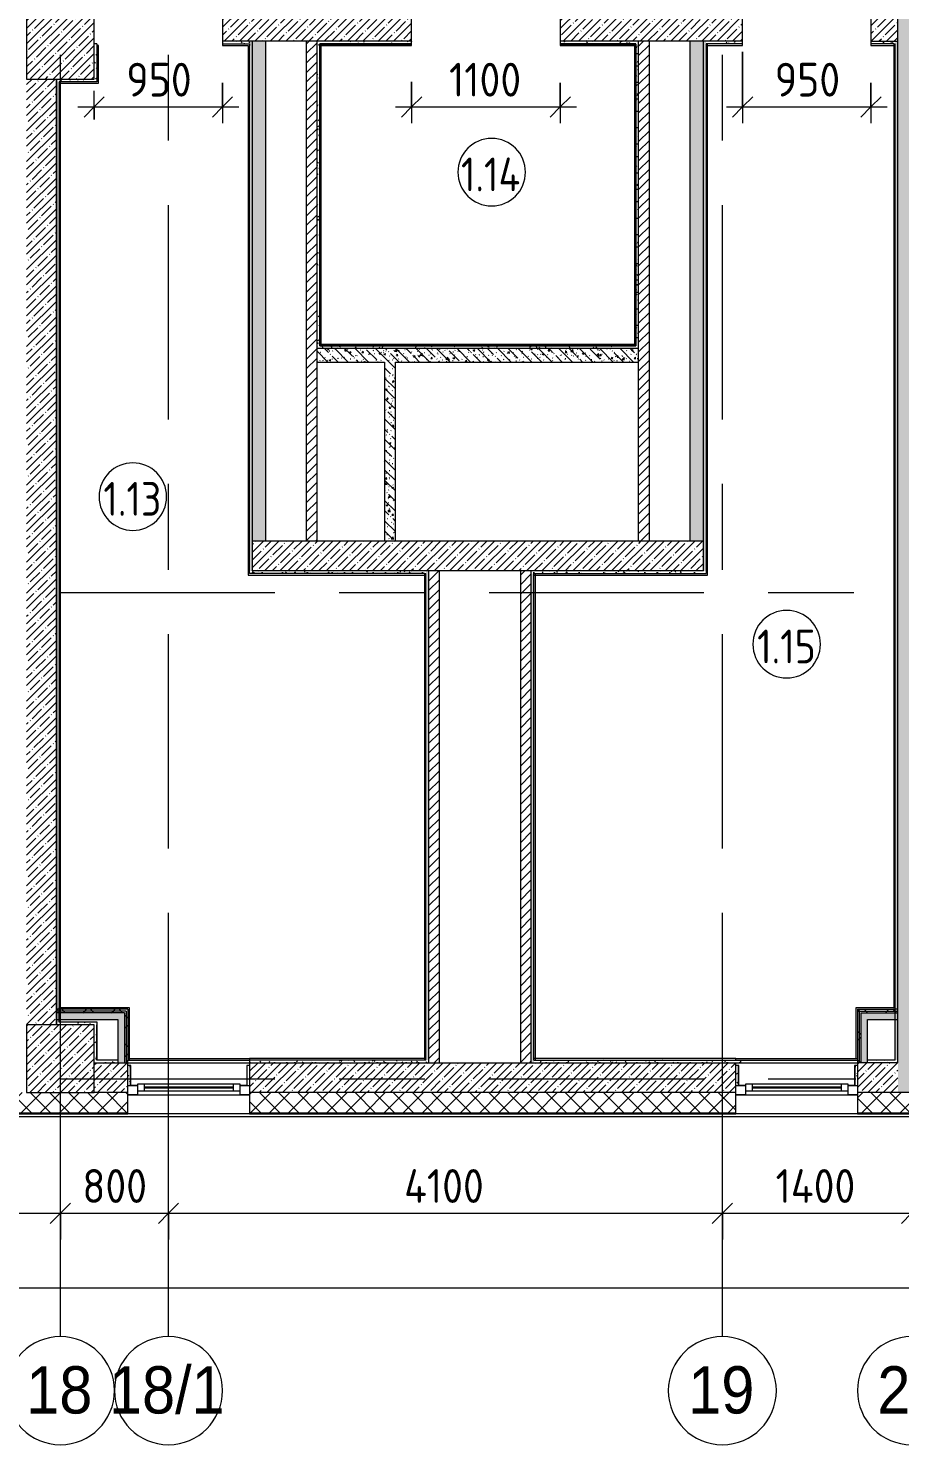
# Model space of a CAD drawing. Header units: millimetres. Extents: x 35848 to 85156, y -2706 to 28205.
# Drawn here: x 65423 to 71872, y -2706 to 7775 of the extents above; entities that cross this region are included whole.
import ezdxf

# ---------------------------------------------------------------- set-up
doc = ezdxf.new("R2010")
doc.units = ezdxf.units.MM
doc.linetypes.add('Осевая', pattern=[3175, 635, -476.25, 1587.5, -476.25])
for name, color, linetype, lineweight in [('A-ANNO-DIMS', 7, 'Continuous', 9), ('A-ANNO-DIMS-100', 7, 'Continuous', 9), ('A-AREA-IDEN', 7, 'Continuous', 9), ('A-GLAZ', 7, 'Continuous', 9), ('A-GLAZ-1', 7, 'Continuous', 13), ('A-WALL', 7, 'Continuous', 9), ('I-WALL', 7, 'Continuous', 9), ('S-COLS', 7, 'Continuous', 9), ('Оси', 7, 'Continuous', 9), ('Оси-1', 7, 'Continuous', 20), ('Оси-2', 7, 'Осевая', 9)]:
    doc.layers.add(name, color=color, linetype=linetype, lineweight=lineweight)
doc.layers.add('A-WALL-1', color=7, linetype='Continuous', lineweight=9, true_color=0x3c3c3c)
doc.layers.add('A-WALL-FNSH-1', color=7, linetype='Continuous', lineweight=9, true_color=0x3c3c3c)
doc.styles.add('Arial', font='arial.ttf', dxfattribs={"width": 0.9, "height": 350})
doc.styles.add('GOST Common_1', font='GOST_Common.ttf', dxfattribs={"width": 0.9, "height": 250})
doc.styles.add('ISOCPEUR', font='isocpeur.ttf', dxfattribs={"width": 0.9, "height": 250})
doc.dimstyles.new('ISO-2_5_0_9К_БОЛЬШОЙ', dxfattribs={"dimscale": 304.8, "dimtxt": 248.995294, "dimasz": 0.492126, "dimexe": 0.393701, "dimexo": 0.984252, "dimgap": 0, "dimtad": 1, "dimdec": 0, "dimrnd": 10, "dimzin": 0, "dimdsep": 46, "dimtxsty": 'ISOCPEUR', "dimblk1": 'OBLIQUE', "dimblk2": 'OBLIQUE', "dimsah": 1, "dimcen": 0.09, "dimdle": 0.393701, "dimazin": 0, "dimtfac": 1, "dimtdec": 4, "dimtix": 1, "dimtmove": 0, "dimatfit": 3, "dimfxl": 1, "dimtvp": 1, "dimtolj": 1, "dimtzin": 0, "dimarcsym": 2})
pattern_1 = [(45, (0, 0), (-57.02463, 57.02463), []), (45, (57.025, 0), (-57.02463, 57.02463), [100.806, -20.161, 3.353, -16.808])]
pattern_2 = [(45, (0, 0), (-35.35534, 35.35534), [])]
pattern_3 = [(135, (0, 0), (-75.43415, -75.43415), [106.68, -17.78, 3.556, -17.78]), (135, (0, 75.39), (-75.43415, -75.43415), []), (50, (0, 0), (127.52922, -11.15758), [13.335, -146.685]), (355, (0, 0), (-24.66966, 133.74002), [10.668, -117.348]), (100.451, (10.63, -0.93), (102.85973, 122.58178), [11.333, -124.663]), (46.184, (0, 35.56), (189.75516, -29.43036), [20.002, -220.027]), (96.636, (15.81, 33.1), (166.1822, 173.1996), [17, -186.995]), (351.184, (0, 35.56), (166.18393, 173.1976), [16.002, -176.022]), (21, (17.78, 26.67), (106.13027, -71.58603), [13.335, -146.685]), (326, (17.78, 26.67), (43.26188, 128.93175), [10.668, -117.348]), (71.451, (26.62, 20.7), (149.39198, 57.34505), [11.333, -124.663]), (37.5, (0, 0), (2.162228, 59.188357), [3.353, -112.573, 3.353, -115.773, -117.793]), (37.5, (0, 0), (2.162228, 59.188357), [-235.052, 3.353, -114.44]), (7.5, (0, 0), (46.77386, 70.12615), [3.353, -64.567, 3.353, -109.906, -44.894]), (7.5, (0, 0), (46.77386, 70.12615), [-181.178, 3.353, -41.542]), (327.5, (-39.65, 0), (94.91367, -4.010093), [3.353, -41.097, 3.353, -135.331, -184.023]), (327.5, (-39.65, 0), (94.91367, -4.010093), [-183.134, 3.353, -180.67]), (317.5, (-57.43, 0), (103.69057, 17.79882), [3.353, -54.432, 3.353, -88.748, -130.683]), (317.5, (-57.43, 0), (103.69057, 17.79882), [-149.885, 3.353, -127.33])]
pattern_4 = [(0, (0, 0), (121.92, 30.48), [10.058, -81.382, 10.058, -81.382, -487.68]), (0, (0, 0), (121.92, 30.48), [-182.88, 10.058, -172.822, 10.058, -81.382, -213.36]), (0, (0, 0), (121.92, 30.48), [-457.2, 10.058, -50.902, 10.058, -142.342]), (120, (45.72, 15.24), (-87.356454, 90.345817), [10.058, -81.382, 10.058, -81.382, -487.68]), (120, (45.72, 15.24), (-87.356454, 90.345817), [-182.88, 10.058, -172.822, 10.058, -81.382, -213.36]), (120, (45.72, 15.24), (-87.356454, 90.345817), [-457.2, 10.058, -50.902, 10.058, -142.342]), (240, (60.96, 76.2), (-34.563546, -120.825817), [10.058, -81.382, 10.058, -81.382, -487.68]), (240, (60.96, 76.2), (-34.563546, -120.825817), [-182.88, 10.058, -172.822, 10.058, -81.382, -213.36]), (240, (60.96, 76.2), (-34.563546, -120.825817), [-457.2, 10.058, -50.902, 10.058, -142.342])]
pattern_5 = [(45, (0, 0), (-106.06602, 106.06602), []), (135, (0, 0), (-106.06602, -106.06602), [])]

# ---------------------------------------------------------------- blocks, each defined once
blk = doc.blocks.new('BSC_Колонна _Прямоугольная - 500х500-V10-План заполнения и маркировки дверных проемов 1 этажа в осях 12-23')
at = {"layer": 'S-COLS'}
h = blk.add_hatch(dxfattribs=at)
h.set_pattern_fill('FP_12', color=256, style=0, pattern_type=2)
h.set_pattern_definition([(45, (-65660, -150), (-57.02463, 57.02463), []), (45, (-65602.975, -150), (-57.02463, 57.02463), [100.806, -20.161, 3.353, -16.808])])
h.paths.add_polyline_path([(-250, -250), (250, -250), (250, 250), (-250, 250)])
for p, q in [((250, 250), (-250, 250)), ((-250, 250), (-250, -250)), ((250, -250), (250, 250)), ((-250, -250), (250, -250))]:
    blk.add_line(p, q, dxfattribs=at)
blk = doc.blocks.new('BSC_Колонна _Прямоугольная - 500х500-V13-План заполнения и маркировки дверных проемов 1 этажа в осях 12-23')
at = {"layer": 'S-COLS'}
h = blk.add_hatch(dxfattribs=at)
h.set_pattern_fill('FP_15', color=256, style=0, pattern_type=2)
h.set_pattern_definition([(45, (-65660, -7650), (-57.02463, 57.02463), []), (45, (-65602.975, -7650), (-57.02463, 57.02463), [100.806, -20.161, 3.353, -16.808])])
h.paths.add_polyline_path([(-250, -250), (250, -250), (250, 250), (-250, 250)])
for p, q in [((250, 250), (-250, 250)), ((-250, 250), (-250, -250)), ((250, -250), (250, 250)), ((-250, -250), (250, -250))]:
    blk.add_line(p, q, dxfattribs=at)
blk = doc.blocks.new('120_Окно_СКБ_1Ст - 120_Окно_СКБ_1Ст 900х2500_h_-20664874-План заполнения и маркировки дверных проемов 1 этажа в осях 12-23')
at = {"layer": 'A-GLAZ'}
for p, q in [((450, -57), (-450, -57)), ((-430, -127), (-380, -127)), ((-330, -107), (330, -107)), ((330, -117), (-330, -117)), ((380, -127), (430, -127))]:
    blk.add_line(p, q, dxfattribs=at)
at = {"layer": 'A-GLAZ-1'}
for p, q in [((-450, -127), (-450, -57)), ((-450, -57), (-380, -57)), ((-380, -57), (-380, -127)), ((380, -87), (-380, -87)), ((-380, -87), (-380, -137)), ((-330, -137), (-330, -87)), ((330, -137), (330, -87)), ((380, -127), (380, -57)), ((380, -57), (450, -57)), ((380, -137), (380, -87)), ((450, -57), (450, -127)), ((-380, -127), (-450, -127)), ((-380, -137), (380, -137)), ((450, -127), (380, -127))]:
    blk.add_line(p, q, dxfattribs=at)
blk = doc.blocks.new('Ось сетки - D8-29747960-План заполнения и маркировки дверных проемов 1 этажа в осях 12-23')
at = {"layer": 'Оси-1'}
for start, end in [(360, 180), (180, 360)]:
    blk.add_arc((0, 0), 4, start, end, dxfattribs=at)
blk = doc.blocks.new('DIMBLOCK10-План заполнения и маркировки дверных проемов 1 этажа в осях 12-23')
at = {"layer": 'A-ANNO-DIMS-100'}
for p, q in [((61160, -1188), (61160, -874)), ((65660, -1188), (65660, -874)), ((61160, -994), (65660, -994)), ((61160, -994), (61160, -1188)), ((65660, -994), (65660, -1188))]:
    blk.add_line(p, q, dxfattribs=at)
at = {"layer": 'A-ANNO-DIMS-100', "lineweight": 20}
for p, q in [((61160, -994), (61235, -919)), ((65660, -994), (65735, -919)), ((61160, -994), (61085, -1069)), ((65660, -994), (65585, -1069))]:
    blk.add_line(p, q, dxfattribs=at)
at = {"layer": 'A-ANNO-DIMS-100', "color": 0, "insert": (63082, -667), "char_height": 250, "width": 787.21, "attachment_point": 1, "line_spacing_factor": 1.149209, "style": 'ISOCPEUR'}
blk.add_mtext('4500', dxfattribs=at)
blk = doc.blocks.new('_Oblique')
at = {"color": 0, "linetype": 'ByBlock', "lineweight": -2}
blk.add_line((-0.5, -0.5), (0.5, 0.5), dxfattribs=at)
blk = doc.blocks.new('DIMBLOCK11-План заполнения и маркировки дверных проемов 1 этажа в осях 12-23')
at = {"layer": 'A-ANNO-DIMS-100'}
for p, q in [((65660, -1188), (65660, -874)), ((66460, -1188), (66460, -874)), ((65660, -994), (66460, -994)), ((65660, -994), (65660, -1188)), ((66460, -994), (66460, -1188))]:
    blk.add_line(p, q, dxfattribs=at)
at = {"layer": 'A-ANNO-DIMS-100', "lineweight": 20}
for p, q in [((65660, -994), (65735, -919)), ((66460, -994), (66535, -919)), ((65660, -994), (65585, -1069)), ((66460, -994), (66385, -1069))]:
    blk.add_line(p, q, dxfattribs=at)
at = {"layer": 'A-ANNO-DIMS-100', "color": 0, "insert": (65823, -667), "char_height": 250, "width": 568.86, "attachment_point": 1, "line_spacing_factor": 1.149209, "style": 'ISOCPEUR'}
blk.add_mtext('800', dxfattribs=at)
blk = doc.blocks.new('DIMBLOCK12-План заполнения и маркировки дверных проемов 1 этажа в осях 12-23')
at = {"layer": 'A-ANNO-DIMS-100'}
for p, q in [((66460, -1188), (66460, -874)), ((70560, -1188), (70560, -874)), ((66460, -994), (70560, -994)), ((66460, -994), (66460, -1188)), ((70560, -994), (70560, -1188))]:
    blk.add_line(p, q, dxfattribs=at)
at = {"layer": 'A-ANNO-DIMS-100', "lineweight": 20}
for p, q in [((66460, -994), (66535, -919)), ((70560, -994), (70635, -919)), ((66460, -994), (66385, -1069)), ((70560, -994), (70485, -1069))]:
    blk.add_line(p, q, dxfattribs=at)
at = {"layer": 'A-ANNO-DIMS-100', "color": 0, "insert": (68204, -667), "char_height": 250, "width": 735.49, "attachment_point": 1, "line_spacing_factor": 1.149209, "style": 'ISOCPEUR'}
blk.add_mtext('4100', dxfattribs=at)
blk = doc.blocks.new('DIMBLOCK13-План заполнения и маркировки дверных проемов 1 этажа в осях 12-23')
at = {"layer": 'A-ANNO-DIMS-100'}
for p, q in [((70560, -1188), (70560, -874)), ((71960, -1188), (71960, -874)), ((70560, -994), (71960, -994)), ((70560, -994), (70560, -1188)), ((71960, -994), (71960, -1188))]:
    blk.add_line(p, q, dxfattribs=at)
at = {"layer": 'A-ANNO-DIMS-100', "lineweight": 20}
for p, q in [((70560, -994), (70635, -919)), ((71960, -994), (72035, -919)), ((70560, -994), (70485, -1069)), ((71960, -994), (71885, -1069))]:
    blk.add_line(p, q, dxfattribs=at)
at = {"layer": 'A-ANNO-DIMS-100', "color": 0, "insert": (70954, -667), "char_height": 250, "width": 735.49, "attachment_point": 1, "line_spacing_factor": 1.149209, "style": 'ISOCPEUR'}
blk.add_mtext('1400', dxfattribs=at)
blk = doc.blocks.new('DIMBLOCK51-План заполнения и маркировки дверных проемов 1 этажа в осях 12-23')
at = {"layer": 'A-ANNO-DIMS-100'}
for p, q in [((66860, 7372), (66860, 7073)), ((66860, 7193), (66860, 7372)), ((65910, 7100), (65910, 7313)), ((65790, 7193), (66980, 7193)), ((65910, 7193), (65910, 7100))]:
    blk.add_line(p, q, dxfattribs=at)
at = {"layer": 'A-ANNO-DIMS-100', "lineweight": 20}
for p, q in [((65910, 7193), (65985, 7268)), ((66860, 7193), (66935, 7268)), ((65910, 7193), (65835, 7118)), ((66860, 7193), (66785, 7118))]:
    blk.add_line(p, q, dxfattribs=at)
at = {"layer": 'A-ANNO-DIMS-100', "color": 0, "insert": (66148, 7520), "char_height": 250, "width": 568.86, "attachment_point": 1, "line_spacing_factor": 1.149209, "style": 'ISOCPEUR'}
blk.add_mtext('950', dxfattribs=at)
blk = doc.blocks.new('DIMBLOCK52-План заполнения и маркировки дверных проемов 1 этажа в осях 12-23')
at = {"layer": 'A-ANNO-DIMS-100'}
for p, q in [((70710, 7600), (70710, 7073)), ((70710, 7193), (70710, 7600)), ((71660, 7372), (71660, 7073)), ((71660, 7193), (71660, 7372)), ((70590, 7193), (71780, 7193))]:
    blk.add_line(p, q, dxfattribs=at)
at = {"layer": 'A-ANNO-DIMS-100', "lineweight": 20}
for p, q in [((70710, 7193), (70785, 7268)), ((71660, 7193), (71735, 7268)), ((70710, 7193), (70635, 7118)), ((71660, 7193), (71585, 7118))]:
    blk.add_line(p, q, dxfattribs=at)
at = {"layer": 'A-ANNO-DIMS-100', "color": 0, "insert": (70948, 7520), "char_height": 250, "width": 568.86, "attachment_point": 1, "line_spacing_factor": 1.149209, "style": 'ISOCPEUR'}
blk.add_mtext('950', dxfattribs=at)
blk = doc.blocks.new('DIMBLOCK53-План заполнения и маркировки дверных проемов 1 этажа в осях 12-23')
at = {"layer": 'A-ANNO-DIMS-100'}
for p, q in [((68260, 7380), (68260, 7073)), ((68260, 7193), (68260, 7380)), ((69360, 7372), (69360, 7073)), ((69360, 7193), (69360, 7372)), ((68140, 7193), (69480, 7193))]:
    blk.add_line(p, q, dxfattribs=at)
at = {"layer": 'A-ANNO-DIMS-100', "lineweight": 20}
for p, q in [((68260, 7193), (68335, 7268)), ((69360, 7193), (69435, 7268)), ((68260, 7193), (68185, 7118)), ((69360, 7193), (69285, 7118))]:
    blk.add_line(p, q, dxfattribs=at)
at = {"layer": 'A-ANNO-DIMS-100', "color": 0, "insert": (68537, 7520), "char_height": 250, "width": 655.05, "attachment_point": 1, "line_spacing_factor": 1.149209, "style": 'ISOCPEUR'}
blk.add_mtext('1100', dxfattribs=at)
blk = doc.blocks.new('DIMBLOCK64-План заполнения и маркировки дверных проемов 1 этажа в осях 12-23')
at = {"layer": 'A-ANNO-DIMS-100'}
for p, q in [((38760, -1740), (38760, -1426)), ((84560, -1740), (84560, -1426)), ((38640, -1546), (84680, -1546)), ((38760, -1546), (38760, -1740)), ((84560, -1546), (84560, -1740))]:
    blk.add_line(p, q, dxfattribs=at)
at = {"layer": 'A-ANNO-DIMS-100', "lineweight": 20}
for p, q in [((38760, -1546), (38685, -1621)), ((38760, -1546), (38835, -1471)), ((84560, -1546), (84485, -1621)), ((84560, -1546), (84635, -1471))]:
    blk.add_line(p, q, dxfattribs=at)
at = {"layer": 'A-ANNO-DIMS-100', "color": 0, "insert": (61253, -1219), "char_height": 250, "width": 976.83, "attachment_point": 1, "line_spacing_factor": 1.149209, "style": 'ISOCPEUR'}
blk.add_mtext('45800', dxfattribs=at)
blk = doc.blocks.new('Марка_Помещения - Номер-25198446-План заполнения и маркировки дверных проемов 1 этажа в осях 12-23')
at = {"layer": 'A-AREA-IDEN'}
for start, end in [(360, 180), (180, 360)]:
    blk.add_arc((0, 0), 2.5, start, end, dxfattribs=at)

msp = doc.modelspace()

# ---------------------------------------------------------------- hatches: boundary and pattern name
at = {"layer": 'A-WALL'}
h = msp.add_hatch(dxfattribs=at)
h.set_pattern_fill('FP_17', color=256, style=0, pattern_type=2)
h.set_pattern_definition([(45, (0, 0), (-70.71068, 70.71068), []), (135, (0, 0), (-70.71068, -70.71068), [])])
h.paths.add_polyline_path([(59260, -250), (60010, -250), (60010, -100), (59260, -100)])
h.paths.add_polyline_path([(75700, -250), (75700, -100), (73980, -100), (73980, -250), (75397.4, -250)])
h.paths.add_polyline_path([(60910, -250), (61610, -250), (61610, -100), (60910, -100)])
h.paths.add_polyline_path([(56910, -250), (57160, -250), (57160, -100), (56410, -100), (56410, -250)])
h.paths.add_polyline_path([(64260, -250), (64260, -100), (63710, -100), (63710, -250)])
h.paths.add_polyline_path([(72280, -250), (72280, -100), (71560, -100), (71560, -250), (71766.2, -250)])
h.paths.add_polyline_path([(65410, -250), (66160, -250), (66160, -100), (65160, -100), (65160, -250)])
h.paths.add_polyline_path([(70313.8, -250), (70660, -250), (70660, -100), (67060, -100), (67060, -250), (67408.9, -250)])
h.paths.add_polyline_path([(48160, -250), (48160, -100), (47410, -100), (47410, -250), (47910, -250)])
h.paths.add_polyline_path([(49771.5, -250), (49771.5, -100), (49060, -100), (49060, -250)])
h.paths.add_polyline_path([(51871.5, -250), (53310, -250), (53310, -100), (51871.5, -100)])
h.paths.add_polyline_path([(44169.6, -250), (44310, -250), (44310, -100), (42737.5, -100), (42737.5, -250), (43443.4, -250)])
h.paths.add_polyline_path([(40637.5, -250), (40637.5, -100), (39940, -100), (39940, -250)])
h.paths.add_polyline_path([(39040, -250), (39040, -100), (38672.7, -100), (38672.7, -250)])
at = {"layer": 'I-WALL'}
h = msp.add_hatch(dxfattribs=at)
h.set_pattern_fill('FP_1', color=256, style=0, pattern_type=2)
h.set_pattern_definition(pattern_1)
h.paths.add_polyline_path([(71860, 7680), (71860, 7900), (71660, 7900), (71660, 7680)])
h.paths.add_polyline_path([(70320, 7680), (70710, 7680), (70710, 7900), (69360, 7900), (69360, 7680), (70313.8, 7680)])
h.paths.add_polyline_path([(67080, 7680), (68260, 7680), (68260, 7900), (66860, 7900), (66860, 7680)])
h = msp.add_hatch(dxfattribs=at)
h.set_pattern_fill('FP_1', color=256, style=0, pattern_type=2)
h.set_pattern_definition(pattern_1)
h.paths.add_polyline_path([(71860, -100), (72080, -100), (72080, 7900), (71860, 7900), (71860, 120)])
h = msp.add_hatch(dxfattribs=at)
h.set_pattern_fill('FP_58', color=256, style=0, pattern_type=2)
h.set_pattern_definition(pattern_4)
h.paths.add_polyline_path([(65910, 7380), (65930, 7380), (65930, 7660), (65910, 7660), (65910, 7400)])
h = msp.add_hatch(dxfattribs=at)
h.set_pattern_fill('FP_58', color=256, style=0, pattern_type=2)
h.set_pattern_definition(pattern_4)
h.paths.add_polyline_path([(66860, 7660), (67060, 7660), (67060, 7680), (66860, 7680)])
h = msp.add_hatch(dxfattribs=at)
h.set_pattern_fill('FP_58', color=256, style=0, pattern_type=2)
h.set_pattern_definition(pattern_4)
h.paths.add_polyline_path([(67080, 3760), (67080, 7680), (67060, 7680), (67060, 3760)])
h = msp.add_hatch(dxfattribs=at)
h.set_pattern_fill('FP_22', color=256, style=0, pattern_type=2)
h.set_pattern_definition(pattern_3)
h.paths.add_polyline_path([(67080, 3980), (67180, 3980), (67180, 7680), (67080, 7680), (67080, 5854.4)])
h = msp.add_hatch(dxfattribs=at)
h.set_pattern_fill('FP_38', color=256, style=0, pattern_type=2)
h.set_pattern_definition(pattern_2)
h.paths.add_polyline_path([(67480, 3980), (67560, 3980), (67560, 7680), (67480, 7680), (67480, 5854.4)])
h = msp.add_hatch(dxfattribs=at)
h.set_pattern_fill('FP_58', color=256, style=0, pattern_type=2)
h.set_pattern_definition(pattern_4)
h.paths.add_polyline_path([(67560, 5425), (67580, 5426), (67580, 7680), (67560, 7680), (67560, 5854.4)])
h = msp.add_hatch(dxfattribs=at)
h.set_pattern_fill('FP_58', color=256, style=0, pattern_type=2)
h.set_pattern_definition(pattern_4)
h.paths.add_polyline_path([(69920, 7660), (69940, 7660), (69940, 7680), (69360, 7680), (69360, 7660), (69909, 7660)])
h.paths.add_polyline_path([(67593, 7660), (68260, 7660), (68260, 7680), (67580, 7680), (67580, 7660), (67591, 7660)])
h = msp.add_hatch(dxfattribs=at)
h.set_pattern_fill('FP_58', color=256, style=0, pattern_type=2)
h.set_pattern_definition(pattern_4)
h.paths.add_polyline_path([(69940, 5405), (69940, 7660), (69920, 7659), (69920, 5405)])
h = msp.add_hatch(dxfattribs=at)
h.set_pattern_fill('FP_38', color=256, style=0, pattern_type=2)
h.set_pattern_definition(pattern_2)
h.paths.add_polyline_path([(70020, 3980), (70020, 7680), (69940, 7680), (69940, 3980)])
h = msp.add_hatch(dxfattribs=at)
h.set_pattern_fill('FP_22', color=256, style=0, pattern_type=2)
h.set_pattern_definition(pattern_3)
h.paths.add_polyline_path([(70320, 3980), (70420, 3980), (70420, 7680), (70320, 7680), (70320, 5854.4)])
h = msp.add_hatch(dxfattribs=at)
h.set_pattern_fill('FP_58', color=256, style=0, pattern_type=2)
h.set_pattern_definition(pattern_4)
h.paths.add_polyline_path([(70440, 3760), (70440, 7680), (70420, 7680), (70420, 3760)])
h = msp.add_hatch(dxfattribs=at)
h.set_pattern_fill('FP_58', color=256, style=0, pattern_type=2)
h.set_pattern_definition(pattern_4)
h.paths.add_polyline_path([(70440, 7660), (70710, 7660), (70710, 7680), (70440, 7680)])
h.paths.add_polyline_path([(71840, 7660), (71840, 7680), (71660, 7680), (71660, 7660), (71829, 7660)])
h = msp.add_hatch(dxfattribs=at)
h.set_pattern_fill('FP_58', color=256, style=0, pattern_type=2)
h.set_pattern_definition(pattern_4)
h.paths.add_polyline_path([(71860, 140), (71860, 7680), (71840, 7680), (71840, 140)])
h = msp.add_hatch(dxfattribs=at)
h.set_pattern_fill('FP_1', color=256, style=0, pattern_type=2)
h.set_pattern_definition(pattern_1)
h.paths.add_polyline_path([(65410, 400), (65630, 400), (65630, 7400), (65410, 7400), (65410, 441.3)])
h = msp.add_hatch(dxfattribs=at)
h.set_pattern_fill('FP_58', color=256, style=0, pattern_type=2)
h.set_pattern_definition(pattern_4)
h.paths.add_polyline_path([(65630, 7380), (65910, 7380), (65910, 7400), (65630, 7400)])
h = msp.add_hatch(dxfattribs=at)
h.set_pattern_fill('FP_58', color=256, style=0, pattern_type=2)
h.set_pattern_definition(pattern_4)
h.paths.add_polyline_path([(65650, 420), (65650, 7380), (65630, 7380), (65630, 420)])
h = msp.add_hatch(dxfattribs=at)
h.set_pattern_fill('FP_58', color=256, style=0, pattern_type=2)
h.set_pattern_definition(pattern_4)
h.paths.add_polyline_path([(67560, 5405), (69920, 5405), (69919, 5425), (67560, 5425)])
h = msp.add_hatch(dxfattribs=at)
h.set_pattern_fill('FP_22', color=256, style=0, pattern_type=2)
h.set_pattern_definition(pattern_3)
h.paths.add_polyline_path([(68861.3, 5305), (69940, 5305), (69940, 5405), (67560, 5405), (67560, 5305), (68140, 5305)])
h = msp.add_hatch(dxfattribs=at)
h.set_pattern_fill('FP_22', color=256, style=0, pattern_type=2)
h.set_pattern_definition(pattern_3)
h.paths.add_polyline_path([(68140, 3980), (68140, 5305), (68060, 5305), (68060, 3980)])
h = msp.add_hatch(dxfattribs=at)
h.set_pattern_fill('FP_1', color=256, style=0, pattern_type=2)
h.set_pattern_definition(pattern_1)
h.paths.add_polyline_path([(69145, 3760), (70420, 3760), (70420, 3980), (67080, 3980), (67080, 3760), (69065, 3760)])
h = msp.add_hatch(dxfattribs=at)
h.set_pattern_fill('FP_58', color=256, style=0, pattern_type=2)
h.set_pattern_definition(pattern_4)
h.paths.add_polyline_path([(67060, 3740), (68365, 3740), (68365, 3760), (67060, 3760)])
h = msp.add_hatch(dxfattribs=at)
h.set_pattern_fill('FP_58', color=256, style=0, pattern_type=2)
h.set_pattern_definition(pattern_4)
h.paths.add_polyline_path([(68365, 140), (68385, 140), (68385, 3760), (68365, 3760), (68365, 151)])
h = msp.add_hatch(dxfattribs=at)
h.set_pattern_fill('FP_38', color=256, style=0, pattern_type=2)
h.set_pattern_definition(pattern_2)
h.paths.add_polyline_path([(68385, 120), (68465, 120), (68465, 3760), (68385, 3760), (68385, 3689.2)])
h = msp.add_hatch(dxfattribs=at)
h.set_pattern_fill('FP_38', color=256, style=0, pattern_type=2)
h.set_pattern_definition(pattern_2)
h.paths.add_polyline_path([(69065, 120), (69145, 120), (69145, 3760), (69065, 3760), (69065, 3689.2)])
h = msp.add_hatch(dxfattribs=at)
h.set_pattern_fill('FP_58', color=256, style=0, pattern_type=2)
h.set_pattern_definition(pattern_4)
h.paths.add_polyline_path([(69145, 3740), (70440, 3740), (70440, 3760), (69145, 3760)])
h = msp.add_hatch(dxfattribs=at)
h.set_pattern_fill('FP_58', color=256, style=0, pattern_type=2)
h.set_pattern_definition(pattern_4)
h.paths.add_polyline_path([(69165, 120), (69165, 3740), (69145, 3740), (69145, 120)])
h = msp.add_hatch(dxfattribs=at)
h.set_pattern_fill('FP_59', color=256, style=0, pattern_type=2)
h.set_pattern_definition(pattern_5)
h.paths.add_polyline_path([(66160, 503), (66160, 515.5), (65630, 515.5), (65630, 503), (66147.5, 503)])
h = msp.add_hatch(dxfattribs=at)
h.set_pattern_fill('FP_59', color=256, style=0, pattern_type=2)
h.set_pattern_definition(pattern_5)
h.paths.add_polyline_path([(66147.5, 490.5), (66147.5, 503), (65630, 503), (65630, 490.5), (66135, 490.5)])
for points in [[(66135, 440.5), (66135, 490.5), (65630, 490.5), (65630, 440.5), (66085, 440.5)], [(66135, 120), (66135, 440.5), (66085, 440.5), (66085, 120)], [(71635, 440.5), (71860, 440.5), (71860, 490.5), (71585, 490.5), (71585, 440.5)], [(71635, 120), (71635, 440.5), (71585, 440.5), (71585, 120)]]:
    msp.add_hatch(color=256, dxfattribs=at).paths.add_polyline_path(points)
h = msp.add_hatch(dxfattribs=at)
h.set_pattern_fill('FP_58', color=256, style=0, pattern_type=2)
h.set_pattern_definition(pattern_4)
h.paths.add_polyline_path([(65930, 400), (65930, 420), (65630, 420), (65630, 400), (65910, 400)])
h = msp.add_hatch(dxfattribs=at)
h.set_pattern_fill('FP_59', color=256, style=0, pattern_type=2)
h.set_pattern_definition(pattern_5)
h.paths.add_polyline_path([(66135, 120), (66147.5, 120), (66147.5, 490.5), (66135, 490.5), (66135, 440.5)])
h = msp.add_hatch(dxfattribs=at)
h.set_pattern_fill('FP_59', color=256, style=0, pattern_type=2)
h.set_pattern_definition(pattern_5)
h.paths.add_polyline_path([(66147.5, 120), (66160, 120), (66160, 503), (66147.5, 503), (66147.5, 440.5)])
h = msp.add_hatch(dxfattribs=at)
h.set_pattern_fill('FP_59', color=256, style=0, pattern_type=2)
h.set_pattern_definition(pattern_5)
h.paths.add_polyline_path([(71860, 503), (71860, 515.5), (71560, 515.5), (71560, 503), (71766.2, 503)])
h = msp.add_hatch(dxfattribs=at)
h.set_pattern_fill('FP_59', color=256, style=0, pattern_type=2)
h.set_pattern_definition(pattern_5)
h.paths.add_polyline_path([(71572.5, 120), (71572.5, 503), (71560, 503), (71560, 120)])
h = msp.add_hatch(dxfattribs=at)
h.set_pattern_fill('FP_59', color=256, style=0, pattern_type=2)
h.set_pattern_definition(pattern_5)
h.paths.add_polyline_path([(71572.5, 490.5), (71860, 490.5), (71860, 503), (71572.5, 503)])
h = msp.add_hatch(dxfattribs=at)
h.set_pattern_fill('FP_59', color=256, style=0, pattern_type=2)
h.set_pattern_definition(pattern_5)
h.paths.add_polyline_path([(71572.5, 120), (71585, 120), (71585, 490.5), (71572.5, 490.5), (71572.5, 440.5)])
h = msp.add_hatch(dxfattribs=at)
h.set_pattern_fill('FP_58', color=256, style=0, pattern_type=2)
h.set_pattern_definition(pattern_4)
h.paths.add_polyline_path([(65930, 120), (65930, 400), (65910, 400), (65910, 120)])
h = msp.add_hatch(dxfattribs=at)
h.set_pattern_fill('FP_1', color=256, style=0, pattern_type=2)
h.set_pattern_definition(pattern_1)
h.paths.add_polyline_path([(65910, -100), (66160, -100), (66160, 120), (65910, 120)])
h.paths.add_polyline_path([(67060, -100), (70660, -100), (70660, 120), (67060, 120)])
h.paths.add_polyline_path([(71766.2, -100), (71860, -100), (71860, 120), (71560, 120), (71560, -100)])
h = msp.add_hatch(dxfattribs=at)
h.set_pattern_fill('FP_58', color=256, style=0, pattern_type=2)
h.set_pattern_definition(pattern_4)
h.paths.add_polyline_path([(67060, 120), (68385, 120), (68385, 140), (67060, 140)])
h.paths.add_polyline_path([(66085, 120), (66085, 140), (65930, 140), (65930, 120), (65956.4, 120)])
h = msp.add_hatch(dxfattribs=at)
h.set_pattern_fill('FP_58', color=256, style=0, pattern_type=2)
h.set_pattern_definition(pattern_4)
h.paths.add_polyline_path([(69165, 120), (70697.5, 120), (70697.5, 140), (69165, 140)])
h.paths.add_polyline_path([(71860, 120), (71860, 140), (71635, 140), (71635, 120), (71766.2, 120)])
h = msp.add_hatch(dxfattribs=at)
h.set_pattern_fill('FP_58', color=256, style=0, pattern_type=2)
h.set_pattern_definition(pattern_4)
h.paths.add_polyline_path([(66160, -48), (66180, -48), (66180, 100), (66160, 100)])
h = msp.add_hatch(dxfattribs=at)
h.set_pattern_fill('FP_58', color=256, style=0, pattern_type=2)
h.set_pattern_definition(pattern_4)
h.paths.add_polyline_path([(67040, -48), (67060, -48), (67060, 100), (67040, 100)])
h = msp.add_hatch(dxfattribs=at)
h.set_pattern_fill('FP_58', color=256, style=0, pattern_type=2)
h.set_pattern_definition(pattern_4)
h.paths.add_polyline_path([(70660, -48), (70680, -48), (70680, 100), (70660, 100)])
h = msp.add_hatch(dxfattribs=at)
h.set_pattern_fill('FP_58', color=256, style=0, pattern_type=2)
h.set_pattern_definition(pattern_4)
h.paths.add_polyline_path([(71540, -48), (71560, -48), (71560, 100), (71540, 100)])

# ---------------------------------------------------------------- linework, layer by layer
at = {"layer": 'A-WALL'}
for p, q in [((65930, 7660), (65930, 7380)), ((68260, 7680), (67480, 7680)), ((67580, 5425), (67580, 7660)), ((68260, 7660), (67580, 7660)), ((70440, 7680), (69360, 7680)), ((69920, 7660), (69893, 7660)), ((69920, 7649), (69920, 7660)), ((70451, 7660), (70440, 7660)), ((70440, 7660), (70440, 3760)), ((71829, 7660), (71840, 7660)), ((71840, 140), (71840, 7660)), ((65661, 7380), (65650, 7380)), ((65650, 7380), (65650, 552.5)), ((69909, 5425), (69920, 5425)), ((68354, 3740), (68365, 3740)), ((68365, 140), (68365, 3740)), ((69165, 140), (69165, 3740)), ((66147.5, 503), (65630, 503)), ((66135, 490.5), (65630, 490.5)), ((66135, 490.5), (66135, 120)), ((66147.5, 503), (66147.5, 120)), ((71572.5, 503), (71572.5, 120)), ((71572.5, 503), (71860, 503)), ((71585, 490.5), (71585, 120)), ((71585, 490.5), (71860, 490.5)), ((65930, 140), (65930, 400)), ((68365, 140), (67060, 140)), ((69165, 140), (70697.5, 140)), ((66160, -100), (65910, -100)), ((70660, -100), (67060, -100)), ((72280, -100), (71560, -100)), ((72280, -280), (38672.7, -280)), ((65160, -250), (66160, -250)), ((65160, -253), (66160, -253)), ((67060, -258), (66160, -258)), ((67060, -250), (70660, -250)), ((67060, -253), (70660, -253)), ((71560, -258), (70660, -258)), ((71560, -250), (72280, -250)), ((71560, -253), (72280, -253))]:
    msp.add_line(p, q, dxfattribs=at)
at = {"layer": 'A-WALL-1'}
for p, q in [((66860, 7900), (66860, 7660)), ((68260, 7660), (68260, 7900)), ((69360, 7900), (69360, 7660)), ((70710, 7660), (70710, 7900)), ((71660, 7900), (71660, 7660)), ((71860, 120), (71860, 7900)), ((65930, 7660), (65910, 7660)), ((67480, 7680), (66860, 7680)), ((66860, 7660), (67060, 7660)), ((67060, 7660), (67060, 7649)), ((67080, 7680), (67080, 3760)), ((67180, 3980), (67180, 7680)), ((67480, 7680), (67480, 3980)), ((67560, 3980), (67560, 7680)), ((69940, 3980), (69940, 7680)), ((70020, 3980), (70020, 7680)), ((70320, 7680), (70320, 3980)), ((70420, 3760), (70420, 7680)), ((70710, 7680), (70440, 7680)), ((71660, 7680), (71860, 7680)), ((65630, 400), (65630, 7400)), ((65630, 7400), (65630, 400)), ((69940, 5405), (67560, 5405)), ((67560, 5305), (68060, 5305)), ((68060, 5305), (68060, 3980)), ((68140, 5305), (69940, 5305)), ((68140, 3980), (68140, 5305)), ((70420, 3980), (67080, 3980)), ((70420, 3760), (67080, 3760)), ((68385, 3760), (68385, 120)), ((68465, 120), (68465, 3760)), ((69065, 3760), (69065, 120)), ((69145, 120), (69145, 3760)), ((69165, 3740), (70440, 3740)), ((65650, 420), (65650, 526.5)), ((66160, 515.5), (65630, 515.5)), ((65630, 440.5), (66085, 440.5)), ((65930, 420), (65650, 420)), ((66085, 440.5), (66085, 120)), ((71560, 515.5), (71560, -250)), ((71635, 120), (71635, 440.5)), ((71635, 440.5), (71860, 440.5)), ((71860, 515.5), (71829, 515.5)), ((65910, 120), (66160, 120)), ((66085, 140), (65930, 140)), ((66160, -250), (66160, 140)), ((67060, 140), (67060, -250)), ((67060, 120), (70697.5, 120)), ((70660, -250), (70660, 120)), ((70697.5, 120), (70697.5, 140)), ((71860, 120), (71560, 120)), ((71840, 140), (71635, 140)), ((66180, 100), (66160, 100)), ((66180, -48), (66180, 100)), ((67040, 100), (67040, -48)), ((67060, 100), (67040, 100)), ((70680, 100), (70660, 100)), ((70680, -48), (70680, 100)), ((71540, 100), (71540, -48)), ((71560, 100), (71540, 100)), ((66160, -48), (66180, -48)), ((67040, -48), (67060, -48)), ((70660, -48), (70680, -48)), ((71540, -48), (71560, -48))]:
    msp.add_line(p, q, dxfattribs=at)
at = {"layer": 'A-WALL-FNSH-1'}
for p, q in [((66860, 7660), (66860, 7649)), ((67581, 7659), (68260, 7659)), ((67581, 5426), (67581, 7659)), ((67591, 5425), (67591, 7660)), ((68260, 7649), (68260, 7660)), ((69360, 7660), (69360, 7649)), ((69893, 7660), (69360, 7660)), ((69360, 7659), (69919, 7659)), ((69909, 7660), (69909, 5425)), ((69919, 7659), (69919, 5426)), ((70710, 7660), (70451, 7660)), ((70451, 3729), (70451, 7660)), ((70710, 7649), (70710, 7660)), ((71829, 7660), (71660, 7660)), ((71660, 7660), (71660, 7649)), ((71829, 7660), (71829, 526.5)), ((65941, 7649), (65930, 7649)), ((65941, 7369), (65941, 7649)), ((66860, 7649), (67049, 7649)), ((67049, 7649), (67049, 3729)), ((67060, 3740), (67060, 7649)), ((67580, 7649), (68260, 7649)), ((69360, 7649), (69920, 7649)), ((69920, 5425), (69920, 7649)), ((70440, 7649), (70710, 7649)), ((71660, 7649), (71840, 7649)), ((65650, 7369), (65941, 7369)), ((65930, 7380), (65661, 7380)), ((65661, 526.5), (65661, 7380)), ((69920, 5436), (67580, 5436)), ((67580, 5425), (69909, 5425)), ((69919, 5426), (67581, 5426)), ((67049, 3729), (68365, 3729)), ((68354, 3740), (67060, 3740)), ((68354, 3740), (68354, 140)), ((69165, 3729), (70451, 3729)), ((69176, 140), (69176, 3740)), ((70440, 3760), (70440, 3740)), ((65650, 552.5), (65650, 526.5)), ((66171, 526.5), (65661, 526.5)), ((66171, 140), (66171, 526.5)), ((71549, 526.5), (71549, 151)), ((71829, 526.5), (71549, 526.5)), ((65931, 421), (65650, 421)), ((65930, 420), (65930, 400)), ((65931, 141), (65931, 421)), ((66160, 515.5), (66160, 140)), ((71560, 515.5), (71829, 515.5)), ((65930, 141), (65931, 141)), ((66160, 140), (66171, 140)), ((68365, 151), (67060, 151)), ((67060, 151), (67060, 140)), ((70660, 151), (69165, 151)), ((70660, 140), (70660, 151)), ((71549, 151), (71560, 151)), ((66181, 100), (66180, 100)), ((66181, -48), (66181, 100)), ((67039, 100), (67039, -48)), ((67040, 100), (67039, 100)), ((70681, 100), (70680, 100)), ((70681, -48), (70681, 100)), ((71539, 100), (71539, -48)), ((71540, 100), (71539, 100)), ((66180, -48), (66181, -48)), ((67039, -48), (67040, -48)), ((70680, -48), (70681, -48)), ((71539, -48), (71540, -48)), ((65160, -258), (66160, -258)), ((66160, -258), (66160, -250)), ((67060, -250), (67060, -258)), ((67060, -258), (70660, -258)), ((70660, -258), (70660, -250)), ((71560, -250), (71560, -258)), ((71560, -258), (72280, -258))]:
    msp.add_line(p, q, dxfattribs=at)
at = {"layer": 'I-WALL'}
for p, q in [((66160, 120), (67060, 120)), ((66171, 151), (67060, 151)), ((66171, 140), (67060, 140)), ((70660, 151), (71549, 151)), ((71560, 150), (70660, 150)), ((70697.5, 140), (71560, 140)), ((70697.5, 120), (71560, 120))]:
    msp.add_line(p, q, dxfattribs=at)
at = {"layer": 'Оси'}
for p, q in [((65660, -1906.3), (65660, 593.7)), ((66460, -1906.3), (66460, 593.7)), ((70560, -1906.3), (70560, 593.7))]:
    msp.add_line(p, q, dxfattribs=at)
at = {"layer": 'Оси-2'}
for p, q in [((65660, 593.7), (65660, 24898.1)), ((66460, 593.7), (66460, 24898.1)), ((70560, 593.7), (70560, 24898.1)), ((39148.5, 3600), (82060, 3600)), ((39148.5, 0), (82060, 0))]:
    msp.add_line(p, q, dxfattribs=at)

# ---------------------------------------------------------------- block references
at = {"layer": 'A-AREA-IDEN', "xscale": 99.99999999999993, "yscale": 99.99999999999993, "zscale": 99.99999999999993}
for p in [(68852.4, 6710.5), (66196.2, 4309.5), (71035.5, 3217.3)]:
    msp.add_blockref('Марка_Помещения - Номер-25198446-План заполнения и маркировки дверных проемов 1 этажа в осях 12-23', p, dxfattribs=at)
at = {"layer": 'A-GLAZ', "rotation": 180}
for p in [(66610, -175), (71110, -175)]:
    msp.add_blockref('120_Окно_СКБ_1Ст - 120_Окно_СКБ_1Ст 900х2500_h_-20664874-План заполнения и маркировки дверных проемов 1 этажа в осях 12-23', p, dxfattribs=at)
at = {"layer": 'S-COLS'}
for name, p in [('BSC_Колонна _Прямоугольная - 500х500-V13-План заполнения и маркировки дверных проемов 1 этажа в осях 12-23', (65660, 7650)), ('BSC_Колонна _Прямоугольная - 500х500-V10-План заполнения и маркировки дверных проемов 1 этажа в осях 12-23', (65660, 150))]:
    msp.add_blockref(name, p, dxfattribs=at)
at = {"layer": 'Оси-1', "xscale": 99.99999999999993, "yscale": 99.99999999999993, "zscale": 99.99999999999993}
for p in [(65660, -2306.3), (66460, -2306.3), (70560, -2306.3), (71960, -2306.3)]:
    msp.add_blockref('Ось сетки - D8-29747960-План заполнения и маркировки дверных проемов 1 этажа в осях 12-23', p, dxfattribs=at)

# ---------------------------------------------------------------- texts
at = {"layer": 'A-AREA-IDEN', "char_height": 250, "attachment_point": 1, "style": 'GOST Common_1'}
for s, insert, width in [('1.14', (68624.9, 6819.1), 570), ('1.13', (65978.1, 4418.1), 548.354), ('1.15', (70817.4, 3325.8), 548.354)]:
    msp.add_mtext(s, dxfattribs=dict(at, insert=insert, width=width))
at = {"layer": 'Оси', "char_height": 350, "attachment_point": 1, "style": 'Arial'}
for s, insert, width in [('18', (65407.4, -2125.6), 606.076), ('18/1', (66019.7, -2125.6), 1060.633), ('19', (70307.4, -2125.6), 606.076), ('20', (71707.4, -2125.6), 606.076)]:
    msp.add_mtext(s, dxfattribs=dict(at, insert=insert, width=width))

# ---------------------------------------------------------------- dimensions: what is measured, and where the dimension line sits
at = {"layer": 'A-ANNO-DIMS'}
for base, p1, p2, override, picture, middle in [((71660, 7193.2), (70710, 7900), (71660, 7672), {"dimpost": '<>', "dimfxl": 976.976971}, 'DIMBLOCK52-План заполнения и маркировки дверных проемов 1 этажа в осях 12-23', (71185, 7318.2)), ((66860, 7193.2), (65910, 7400), (66860, 7672), {"dimpost": '<>', "dimfxl": 988.172048}, 'DIMBLOCK51-План заполнения и маркировки дверных проемов 1 этажа в осях 12-23', (66385, 7318.2)), ((69360, 7193.2), (68260, 7680), (69360, 7672), {"dimpost": '<>', "dimfxl": 1100.029091}, 'DIMBLOCK53-План заполнения и маркировки дверных проемов 1 этажа в осях 12-23', (68810, 7318.2)), ((65660, -994), (61160, -888), (65660, -888), {"dimpost": '<>', "dimfxl": 4500}, 'DIMBLOCK10-План заполнения и маркировки дверных проемов 1 этажа в осях 12-23', (63410, -869)), ((66460, -994), (65660, -888), (66460, -888), {"dimpost": '<>', "dimfxl": 800}, 'DIMBLOCK11-План заполнения и маркировки дверных проемов 1 этажа в осях 12-23', (66060, -869)), ((70560, -994), (66460, -888), (70560, -888), {"dimpost": '<>', "dimfxl": 4100}, 'DIMBLOCK12-План заполнения и маркировки дверных проемов 1 этажа в осях 12-23', (68510, -869)), ((71960, -994), (70560, -888), (71960, -888), {"dimpost": '<>', "dimfxl": 1400}, 'DIMBLOCK13-План заполнения и маркировки дверных проемов 1 этажа в осях 12-23', (71260, -869)), ((84560, -1545.6), (38760, -1439.5), (84560, -1439.5), {"dimpost": '<>', "dimfxl": 45800}, 'DIMBLOCK64-План заполнения и маркировки дверных проемов 1 этажа в осях 12-23', (61660, -1420.6))]:
    dim = msp.add_linear_dim(base=base, p1=p1, p2=p2, dimstyle='ISO-2_5_0_9К_БОЛЬШОЙ', override=override, dxfattribs=at)
    dim.commit()
    dim.dimension.update_dxf_attribs({"geometry": picture, "text_midpoint": middle})

doc.saveas('drawing.dxf')
